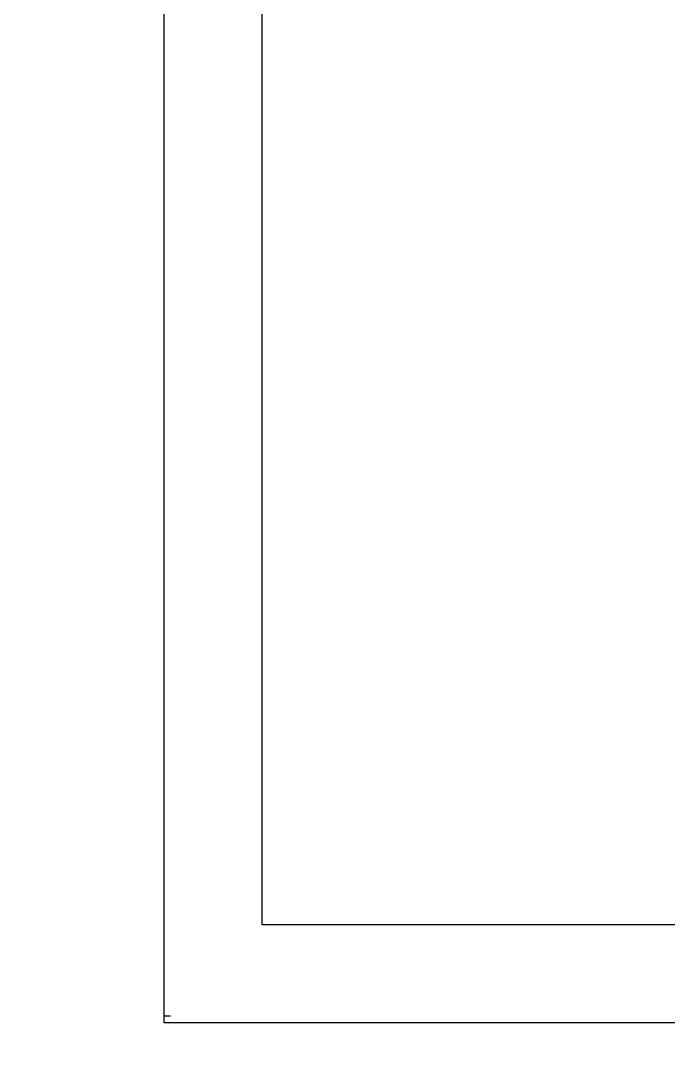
# Model space of a CAD drawing. Header units: millimetres. Extents: x -74424 to -74226, y 4162 to 4388.
# Drawn here: x -74311.17 to -74301.24, y 4301.93 to 4317.63 of the extents above; entities that cross this region are included whole.
import ezdxf

# ---------------------------------------------------------------- set-up
doc = ezdxf.new("R2010")
doc.units = ezdxf.units.MM
doc.layers.add('KOMPOZIT', color=117, linetype='Continuous', true_color=0x567b60)
doc.layers.add('ÇELİK KOSNTR.', color=12, linetype='Continuous', lineweight=25)

# ---------------------------------------------------------------- blocks, each defined once
blk = doc.blocks.new('KOMP-DERZ')
at = {"layer": 'ÇELİK KOSNTR.'}
for points in [[(-20, -55), (20, -55), (20, -25), (-20, -25)], [(-18.5, -53.5), (18.5, -53.5), (18.5, -26.5), (-18.5, -26.5)]]:
    blk.add_lwpolyline(points, close=True, dxfattribs=at)
blk.add_wipeout([(-19.9, -55), (19.9, -55), (19.9, -24.9), (19.9, -3.9), (22.2, -3.9), (22.2, 0.4), (-22.2, 0.4), (-22.2, -3.9), (-19.9, -3.9)])
for points in [[(-20, -54.9), (20, -54.9), (20, -24.9), (-20, -24.9)], [(-18.5, -53.4), (18.5, -53.4), (18.5, -26.4), (-18.5, -26.4)]]:
    blk.add_lwpolyline(points, close=True, dxfattribs=at)
blk = doc.blocks.new('kompoze orta')
at = {"layer": 'KOMPOZIT', "xscale": -1, "rotation": 180}
blk.add_blockref('KOMP-DERZ', (0, -85), dxfattribs=at)

msp = doc.modelspace()

# ---------------------------------------------------------------- block references
at = {"layer": 'KOMPOZIT'}
msp.add_blockref('kompoze orta', (-74288.966, 4362.378), dxfattribs=at)

doc.saveas('drawing.dxf')
